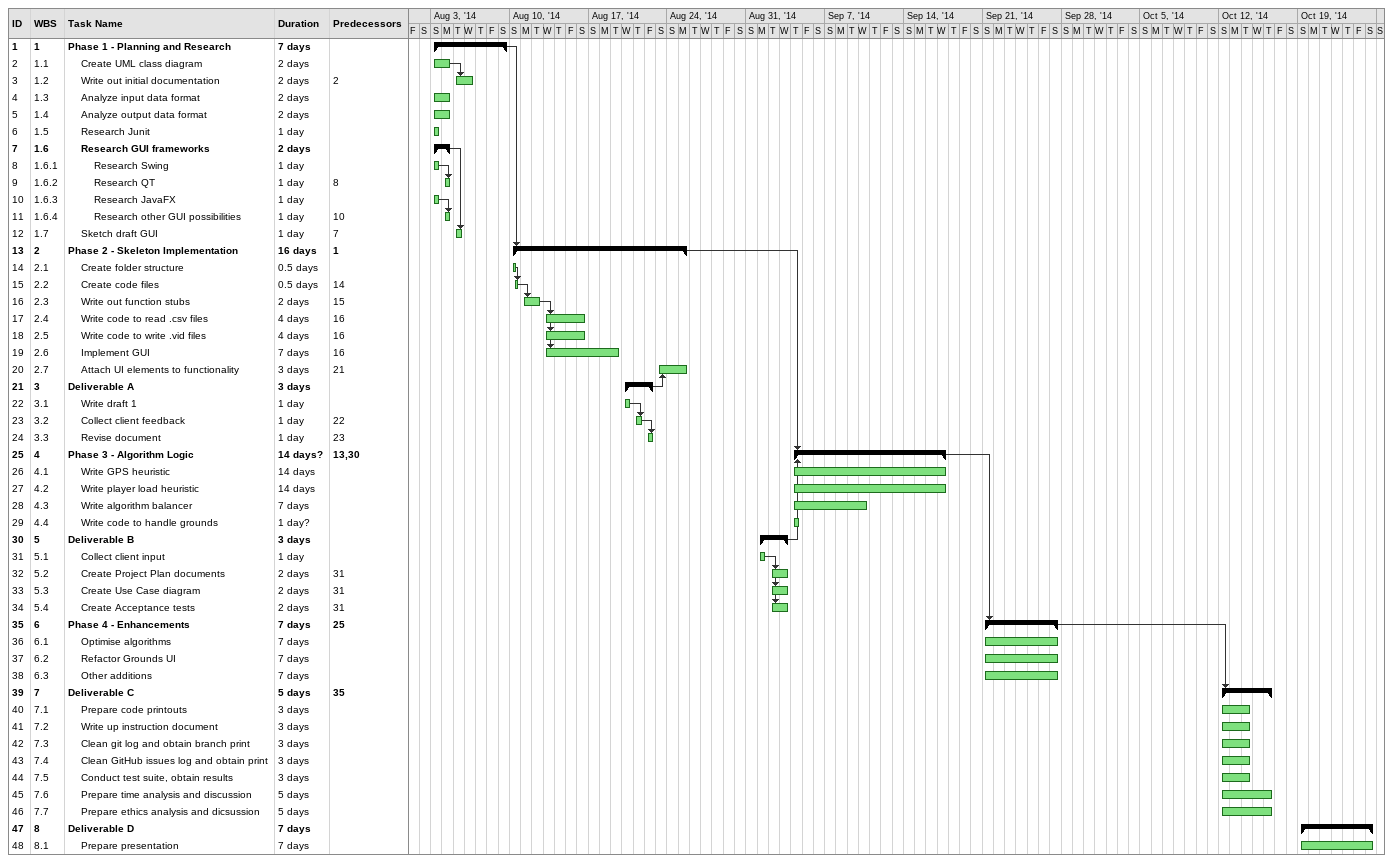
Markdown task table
| ID | WBS | Task | Duration | Start | Finish | Predecessors |
|---|---|---|---|---|---|---|
| 1 | 1 | **Phase 1 - Planning and Research** | 7d | 2014-08-03 | 2014-08-09 |  |
| 2 | 1.1 | Create UML class diagram | 2d | 2014-08-03 | 2014-08-04 |  |
| 3 | 1.2 | Write out initial documentation | 2d | 2014-08-05 | 2014-08-06 | 2 |
| 4 | 1.3 | Analyze input data format | 2d | 2014-08-03 | 2014-08-04 |  |
| 5 | 1.4 | Analyze output data format | 2d | 2014-08-03 | 2014-08-04 |  |
| 6 | 1.5 | Research Junit | 1d | 2014-08-03 | 2014-08-03 |  |
| 7 | 1.6 | **Research GUI frameworks** | 2d | 2014-08-03 | 2014-08-04 |  |
| 8 | 1.6.1 | Research Swing | 1d | 2014-08-03 | 2014-08-03 |  |
| 9 | 1.6.2 | Research QT | 1d | 2014-08-04 | 2014-08-04 | 8 |
| 10 | 1.6.3 | Research JavaFX | 1d | 2014-08-03 | 2014-08-03 |  |
| 11 | 1.6.4 | Research other GUI possibilities | 1d | 2014-08-04 | 2014-08-04 | 10 |
| 12 | 1.7 | Sketch draft GUI | 1d | 2014-08-05 | 2014-08-05 | 7 |
| 13 | 2 | **Phase 2 - Skeleton Implementation** | 16d | 2014-08-10 | 2014-08-25 | 1 |
| 14 | 2.1 | Create folder structure | 0.5d | 2014-08-10 | 2014-08-10 |  |
| 15 | 2.2 | Create code files | 0.5d | 2014-08-10 | 2014-08-10 | 14 |
| 16 | 2.3 | Write out function stubs | 2d | 2014-08-11 | 2014-08-12 | 15 |
| 17 | 2.4 | Write code to read .csv files | 4d | 2014-08-13 | 2014-08-16 | 16 |
| 18 | 2.5 | Write code to write .vid files | 4d | 2014-08-13 | 2014-08-16 | 16 |
| 19 | 2.6 | Implement GUI | 7d | 2014-08-13 | 2014-08-19 | 16 |
| 20 | 2.7 | Attach UI elements to functionality | 3d | 2014-08-23 | 2014-08-25 | 21 |
| 21 | 3 | **Deliverable A** | 3d | 2014-08-20 | 2014-08-22 |  |
| 22 | 3.1 | Write draft 1 | 1d | 2014-08-20 | 2014-08-20 |  |
| 23 | 3.2 | Collect client feedback | 1d | 2014-08-21 | 2014-08-21 | 22 |
| 24 | 3.3 | Revise document | 1d | 2014-08-22 | 2014-08-22 | 23 |
| 25 | 4 | **Phase 3 - Algorithm Logic** | 14d? | 2014-09-04 | 2014-09-17 | 13, 30 |
| 26 | 4.1 | Write GPS heuristic | 14d | 2014-09-04 | 2014-09-17 |  |
| 27 | 4.2 | Write player load heuristic | 14d | 2014-09-04 | 2014-09-17 |  |
| 28 | 4.3 | Write algorithm balancer | 7d | 2014-09-04 | 2014-09-10 |  |
| 29 | 4.4 | Write code to handle grounds | 1d? | 2014-09-04 | 2014-09-04 |  |
| 30 | 5 | **Deliverable B** | 3d | 2014-09-01 | 2014-09-03 |  |
| 31 | 5.1 | Collect client input | 1d | 2014-09-01 | 2014-09-01 |  |
| 32 | 5.2 | Create Project Plan documents | 2d | 2014-09-02 | 2014-09-03 | 31 |
| 33 | 5.3 | Create Use Case diagram | 2d | 2014-09-02 | 2014-09-03 | 31 |
| 34 | 5.4 | Create Acceptance tests | 2d | 2014-09-02 | 2014-09-03 | 31 |
| 35 | 6 | **Phase 4 - Enhancements** | 7d | 2014-09-21 | 2014-09-27 | 25 |
| 36 | 6.1 | Optimise algorithms | 7d | 2014-09-21 | 2014-09-27 |  |
| 37 | 6.2 | Refactor Grounds UI | 7d | 2014-09-21 | 2014-09-27 |  |
| 38 | 6.3 | Other additions | 7d | 2014-09-21 | 2014-09-27 |  |
| 39 | 7 | **Deliverable C** | 5d | 2014-10-12 | 2014-10-16 | 35 |
| 40 | 7.1 | Prepare code printouts | 3d | 2014-10-12 | 2014-10-14 |  |
| 41 | 7.2 | Write up instruction document | 3d | 2014-10-12 | 2014-10-14 |  |
| 42 | 7.3 | Clean git log and obtain branch print | 3d | 2014-10-12 | 2014-10-14 |  |
| 43 | 7.4 | Clean GitHub issues log and obtain print | 3d | 2014-10-12 | 2014-10-14 |  |
| 44 | 7.5 | Conduct test suite, obtain results | 3d | 2014-10-12 | 2014-10-14 |  |
| 45 | 7.6 | Prepare time analysis and discussion | 5d | 2014-10-12 | 2014-10-16 |  |
| 46 | 7.7 | Prepare ethics analysis and dicsussion | 5d | 2014-10-12 | 2014-10-16 |  |
| 47 | 8 | **Deliverable D** | 7d | 2014-10-19 | 2014-10-25 |  |
| 48 | 8.1 | Prepare presentation | 7d | 2014-10-19 | 2014-10-25 |  |
